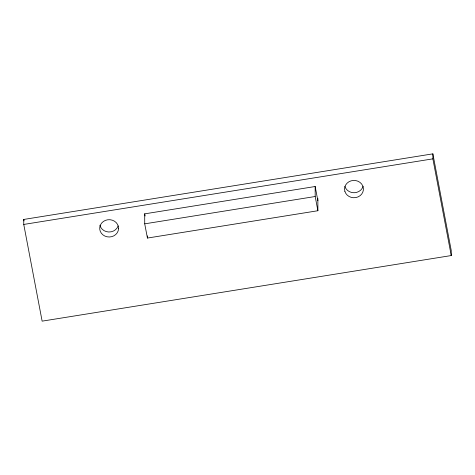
<?xml version="1.0" encoding="UTF-8"?>
<svg xmlns="http://www.w3.org/2000/svg" width="475" height="475" viewBox="0 0 475 475"><rect width="100%" height="100%" fill="white"/><g stroke="black" fill="none" stroke-linecap="round" stroke-linejoin="round"><path stroke-width="0.71" d="M23.75 219.444L432.867 153.852L451.244 250.562L451.25 255.556L42.132 321.147L23.756 224.438L23.75 219.444L24.029 220.893M23.756 224.438L432.873 158.852L432.867 153.852M317.87 198.479L317.888 210.734L147.428 238.058L144.721 223.838L315.186 196.513L315.168 186.42M432.873 158.852L451.25 255.556M317.87 200.735L315.168 186.515L144.703 213.845L145.113 215.977M315.186 196.513L317.888 210.734M147.422 235.897L147.428 238.058M144.703 213.744L144.721 223.838M118.127 225.934A9.441 8.663 -0.1 0 1 108.722 231.996A9.441 8.663 -0.1 0 1 99.91 225.221M363.102 186.283A9.441 8.663 -0.1 0 1 354.023 192.749A9.441 8.663 -0.1 0 1 344.874 186.378M344.88 191.372L344.547 189.133A9.441 8.663 -0.1 0 1 357.93 181.213A9.441 8.663 -0.1 0 1 360.086 195.688A9.441 8.663 -0.1 0 1 344.88 191.372M118.566 228.707L118.346 226.456A9.441 8.663 -0.1 0 0 103.384 221.469A9.441 8.663 -0.1 0 0 104.785 236.027A9.441 8.663 -0.1 0 0 118.566 228.707"/></g></svg>
